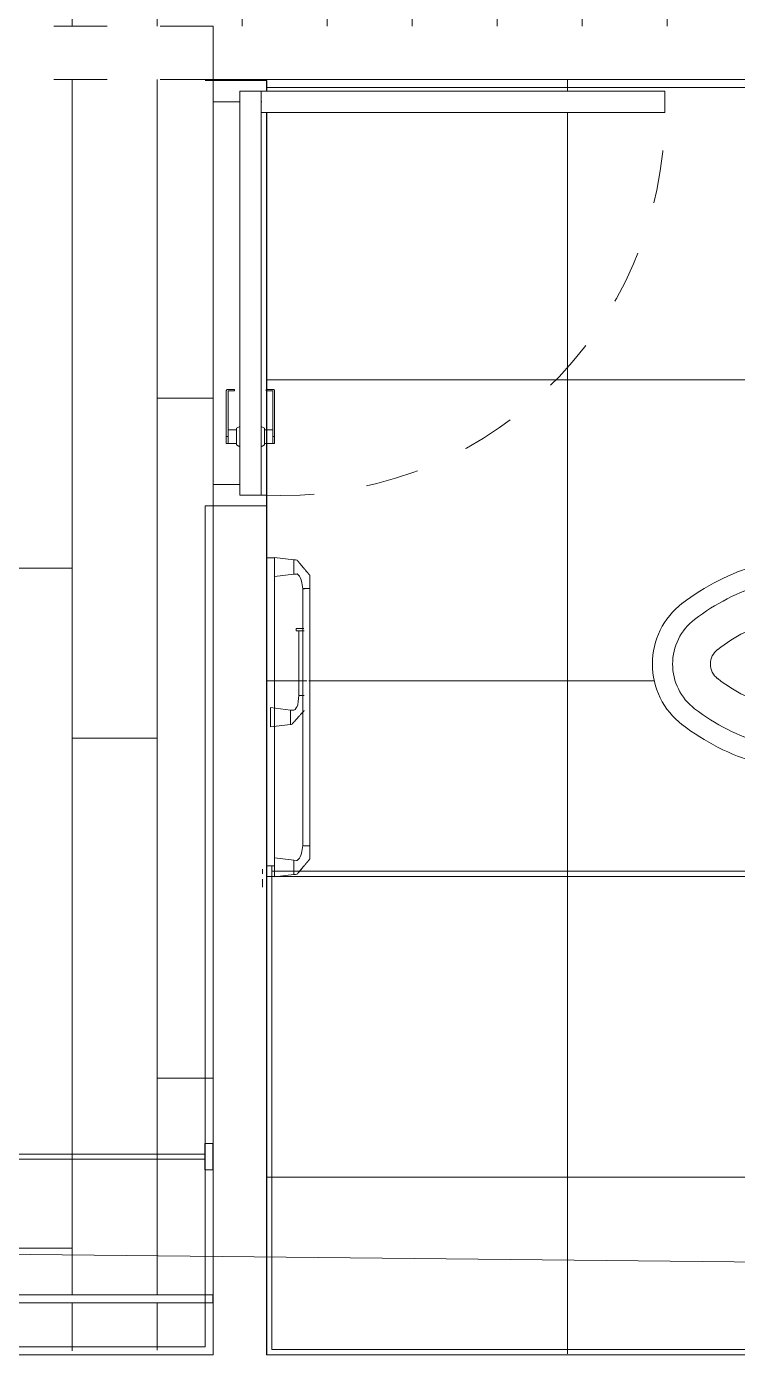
# Model space of a CAD drawing. Header units: metres. Extents: x 3856 to 4207, y -1118 to -691.
# Drawn here: x 3993.807 to 3995.144, y -990.258 to -987.728 of the extents above; entities that cross this region are included whole.
import ezdxf

# ---------------------------------------------------------------- set-up
doc = ezdxf.new("R2010")
doc.units = ezdxf.units.M
doc.linetypes.add('Basculante', pattern=[0.003, 0.002, -0.001])
doc.linetypes.add('Derribado', pattern=[0.0048, 0.0032, -0.0016])
for name, color, linetype, lineweight in [('Basculante', 7, 'Basculante', 9), ('Casework', 7, 'Continuous', 9), ('Common Edges', 7, 'Continuous', 9), ('Detail Items', 7, 'Continuous', 9), ('Doors', 7, 'Continuous', 9), ('Floors', 7, 'Continuous', 9), ('Furniture', 7, 'Continuous', 9), ('Linea de proyección', 7, 'Derribado', 9), ('Líneas medias', 7, 'Continuous', 9), ('Panel', 7, 'Continuous', 9), ('Plumbing Fixtures', 7, 'Continuous', 9), ('Surface Pattern', 7, 'Continuous', 9), ('Text Notes', 7, 'Continuous', 9), ('Walls', 7, 'Continuous', 9)]:
    doc.layers.add(name, color=color, linetype=linetype, lineweight=lineweight)
doc.layers.add('ROA-E00-URB-A101-MASTER_PLAN cambio estaciomientos_dwg', color=7, linetype='Continuous', lineweight=9, true_color=0x767676)

# ---------------------------------------------------------------- blocks, each defined once
blk = doc.blocks.new('Toilet-Pressure_Lite_1_0-Kohler-Highline-3519-TR - SANITARIO ACUACER PLUS REDONDO BLANCO REF_ 320381001 CORONA O SIMILAR-5488958-IMPLANTACIÓN - KIT COMERCIAL')
at = {"layer": 'Plumbing Fixtures', "color": 254, "true_color": 0xd4d4d4}
for p, q in [((-0.2605, 0.1644), (-0.2208, 0.2286)), ((-0.2208, 0.2286), (-0.215, 0.225)), ((-0.1802, 0.2486), (-0.1335, 0.2486)), ((-0.1335, 0.2486), (0.1335, 0.2486)), ((0.1335, 0.2486), (0.1802, 0.2486)), ((-0.2511, 0.1586), (-0.2605, 0.1644)), ((0.2454, 0.0249), (-0.2454, 0.0249))]:
    blk.add_line(p, q, dxfattribs=at)
for centre, radius, start, end in [((0, 0.6428), 0.144, 37.4753, 142.5247), ((0, 0.6428), 0.1059, 37.4753, 142.5247), ((0.232, 0.4649), 0.4363, 142.5247, 163.4753), ((-0.232, 0.4649), 0.4363, 16.5247, 37.4753), ((0.232, 0.4649), 0.3982, 142.5247, 163.4753), ((-0.232, 0.4649), 0.3982, 16.5247, 37.4753), ((0.232, 0.4649), 0.327, 142.5247, 163.4753), ((0, 0.6428), 0.0347, 37.4753, 142.5247), ((-0.232, 0.4649), 0.327, 16.5247, 37.4753), ((0.0777, 0.5107), 0.2754, 163.4753, 196.5247), ((-0.0777, 0.5107), 0.2754, 343.4753, 16.5247), ((0.0777, 0.5107), 0.2373, 163.4753, 196.5247), ((0.0777, 0.5107), 0.1661, 163.4753, 196.5247), ((-0.0777, 0.5107), 0.1661, 343.4753, 16.5247), ((-0.0777, 0.5107), 0.2373, 343.4753, 16.5247), ((0.0203, 0.4937), 0.1062, 196.5247, 237.4753), ((-0.0203, 0.4937), 0.1062, 302.5247, 343.4753), ((0.0203, 0.4937), 0.2155, 196.5247, 197.1681), ((-11.2241, -2.8397), 11.5125, 15.56063, 16.50017), ((0.0203, 0.4937), 0.1774, 196.5247, 237.4753), ((-0.0203, 0.4937), 0.1774, 302.5247, 343.4753), ((11.2241, -2.8397), 11.5125, 163.49983, 164.43937), ((-0.0203, 0.4937), 0.2155, 342.8319, 343.4753), ((0, 0.4619), 0.0685, 237.4753, 302.5247), ((0, 0.4619), 0.1397, 237.4753, 302.5247), ((0.0187, 0.0547), 0.2891, 141.0402, 143.9286), ((-0.1808, 0.216), 0.0326, 88.968, 141.0402), ((0.1808, 0.216), 0.0326, 38.9598, 91.032), ((-0.0187, 0.0547), 0.2891, 359.041, 38.9598), ((0.0187, 0.0547), 0.2891, 143.9286, 158.9434), ((0.0187, 0.0547), 0.2891, 158.9434, 180.959), ((-0.2454, 0.0499), 0.025, 180.0099, 270), ((0.2454, 0.0499), 0.025, 270, 359.9901)]:
    blk.add_arc(centre, radius, start, end, dxfattribs=at)
blk = doc.blocks.new('COUR-PUERTA-SIMPLE - P-05 _ 80 cm x 210 cm-12032425-IMPLANTACIÓN - KIT COMERCIAL')
at = {"layer": 'Detail Items'}
for p, q in [((0.34, -0.04), (0.38, -0.04)), ((0.34, -0.8), (0.34, -0.04)), ((0.34, -0.04), (0.34, -0.8)), ((0.38, -0.04), (0.34, -0.04)), ((0.36, -0.04), (0.36, -0.0415)), ((0.38, -0.04), (0.38, -0.8)), ((0.38, -0.8), (0.38, -0.04)), ((0.38, -0.8), (0.34, -0.8)), ((0.34, -0.8), (0.38, -0.8))]:
    blk.add_line(p, q, dxfattribs=at)
at = {"layer": 'Doors'}
for p, q in [((-0.4, 0.05), (-0.36, 0.05)), ((-0.4, -0.05), (-0.4, 0.05)), ((-0.36, 0.05), (-0.36, 0)), ((-0.2827, 0.0254), (-0.2827, 0.0222)), ((-0.27, 0.0254), (-0.2827, 0.0254)), ((-0.27, 0.0254), (-0.1842, 0.0254)), ((-0.1842, 0.0254), (-0.27, 0.0254)), ((-0.27, 0.0254), (-0.27, 0.0222)), ((-0.27, 0.0222), (-0.27, 0.0254)), ((0.36, 0.05), (0.4, 0.05)), ((0.36, 0), (0.36, 0.05)), ((0.4, 0.05), (0.4, -0.05)), ((-0.38, 0), (-0.38, -0.05)), ((-0.36, 0), (-0.38, 0)), ((-0.2857, 0.0063), (-0.2891, 0)), ((-0.2543, 0.0063), (-0.2857, 0.0063)), ((-0.2543, 0.0063), (-0.2857, 0.0063)), ((-0.2827, 0.0222), (-0.27, 0.0222)), ((-0.2827, 0.0222), (-0.2827, 0.0063)), ((-0.2573, 0.0222), (-0.2827, 0.0222)), ((-0.2573, 0.0222), (-0.2827, 0.0222)), ((-0.2827, 0.0063), (-0.2573, 0.0063)), ((-0.2827, 0.0063), (-0.2573, 0.0063)), ((-0.27, 0.0222), (-0.1842, 0.0222)), ((-0.1842, 0.0222), (-0.27, 0.0222)), ((-0.2573, 0.0063), (-0.2573, 0.0222)), ((-0.251, 0), (-0.2543, 0.0063)), ((-0.1842, 0.0222), (-0.1842, 0.0099)), ((-0.1842, 0.0099), (-0.1842, 0.0222)), ((-0.1842, 0.0099), (-0.1811, 0.0099)), ((-0.1811, 0.0099), (-0.1842, 0.0099)), ((-0.1811, 0.0099), (-0.1811, 0.0223)), ((-0.1811, 0.0223), (-0.1811, 0.0099)), ((0.38, 0), (0.36, 0)), ((0.38, -0.04), (0.38, 0)), ((-0.38, -0.05), (-0.4, -0.05)), ((-0.2891, -0.04), (-0.2857, -0.0464)), ((-0.2857, -0.0464), (-0.2543, -0.0464)), ((-0.2857, -0.0464), (-0.2543, -0.0464)), ((-0.2827, -0.0464), (-0.2827, -0.0622)), ((-0.2573, -0.0464), (-0.2827, -0.0464)), ((-0.2573, -0.0464), (-0.2827, -0.0464)), ((-0.2573, -0.0622), (-0.2573, -0.0464)), ((-0.2543, -0.0464), (-0.251, -0.04)), ((-0.1842, -0.0622), (-0.1842, -0.0499)), ((-0.1842, -0.0499), (-0.1842, -0.0622)), ((-0.1842, -0.0499), (-0.1811, -0.0499)), ((-0.1811, -0.0499), (-0.1842, -0.0499)), ((-0.1811, -0.0499), (-0.1811, -0.0623)), ((-0.1811, -0.0623), (-0.1811, -0.0499)), ((0.4, -0.05), (0.38, -0.05)), ((-0.2827, -0.0622), (-0.2827, -0.0654)), ((-0.27, -0.0622), (-0.2827, -0.0622)), ((-0.2827, -0.0622), (-0.2573, -0.0622)), ((-0.2827, -0.0622), (-0.2573, -0.0622)), ((-0.2827, -0.0654), (-0.27, -0.0654)), ((-0.27, -0.0622), (-0.1842, -0.0622)), ((-0.1842, -0.0622), (-0.27, -0.0622)), ((-0.27, -0.0654), (-0.27, -0.0622)), ((-0.27, -0.0622), (-0.27, -0.0654)), ((-0.27, -0.0654), (-0.1842, -0.0654)), ((-0.1842, -0.0654), (-0.27, -0.0654))]:
    blk.add_line(p, q, dxfattribs=at)
at = {"layer": 'Doors', "flags": 128}
for points in [[(-0.1842, 0.0254), (-0.1835, 0.0253), (-0.1829, 0.0251), (-0.1823, 0.0247), (-0.1818, 0.0242), (-0.1814, 0.0236), (-0.1812, 0.023), (-0.1811, 0.0223)], [(-0.1811, 0.0223), (-0.1812, 0.023), (-0.1814, 0.0236), (-0.1818, 0.0242), (-0.1823, 0.0247), (-0.1829, 0.0251), (-0.1835, 0.0253), (-0.1842, 0.0254)], [(-0.1842, -0.0654), (-0.1835, -0.0653), (-0.1829, -0.0651), (-0.1823, -0.0647), (-0.1818, -0.0642), (-0.1814, -0.0636), (-0.1812, -0.063), (-0.1811, -0.0623)], [(-0.1811, -0.0623), (-0.1812, -0.063), (-0.1814, -0.0636), (-0.1818, -0.0642), (-0.1823, -0.0647), (-0.1829, -0.0651), (-0.1835, -0.0653), (-0.1842, -0.0654)]]:
    blk.add_lwpolyline(points, dxfattribs=at)
at = {"layer": 'Linea de proyección'}
blk.add_arc((0.34, -0.0789), 0.7211, 176.9037, 270, dxfattribs=at)
at = {"layer": 'Panel'}
for p, q in [((-0.38, -0.04), (-0.38, 0)), ((-0.38, 0), (0.38, 0)), ((0.38, 0), (0.38, -0.04)), ((0.34, -0.04), (-0.38, -0.04))]:
    blk.add_line(p, q, dxfattribs=at)
blk = doc.blocks.new('COUR-PUERTA_VANO - 90 cm x 235 cm-5938832-IMPLANTACIÓN - KIT COMERCIAL')
at = {"layer": 'Basculante'}
for p, q in [((-0.4582, 0.05), (0.4418, 0.05)), ((0.4418, -0.05), (-0.4582, -0.05))]:
    blk.add_line(p, q, dxfattribs=at)
at = {"layer": 'Líneas medias'}
for p, q in [((-0.4582, -0.05), (-0.4582, 0.05)), ((0.4418, 0.05), (0.4418, -0.05))]:
    blk.add_line(p, q, dxfattribs=at)
blk = doc.blocks.new('VESTIER EN L - ARAYA - CL-02 HABITACIÓN PRINCIPAL-V164-IMPLANTACIÓN - KIT COMERCIAL')
at = {"layer": 'Casework'}
for p, q in [((-0.5775, 1.75), (-0.5775, 1.735)), ((-0.5275, 1.75), (-0.5775, 1.75)), ((-0.5275, 1.75), (-0.5775, 1.75)), ((-0.5775, 1.75), (-0.5775, 1.735)), ((-0.5275, 1.75), (-0.5775, 1.75)), ((-0.5275, 1.75), (-0.5775, 1.75)), ((-0.5275, 1.735), (-0.5275, 1.75)), ((-0.5275, 1.735), (-0.5275, 1.75)), ((-0.2775, 1.75), (-0.2925, 1.75)), ((-0.2925, 1.75), (-0.2925, 0.65)), ((-0.2775, 0.65), (-0.2775, 1.75)), ((-0.5775, 1.735), (-0.5275, 1.735)), ((-0.5775, 1.735), (-0.559, 1.735)), ((-0.5775, 1.735), (-0.559, 1.735)), ((-0.5775, 1.735), (-0.559, 1.735)), ((-0.5575, 1.735), (-0.5575, 0.665)), ((-0.5568, 1.735), (-0.5575, 1.735)), ((-0.5475, 1.735), (-0.5575, 1.735)), ((-0.5575, 1.735), (-0.5575, 0.665)), ((-0.5568, 1.735), (-0.5575, 1.735)), ((-0.5568, 1.735), (-0.5575, 1.735)), ((-0.5475, 1.735), (-0.5482, 1.735)), ((-0.5475, 1.735), (-0.5482, 1.735)), ((-0.5475, 1.735), (-0.5482, 1.735)), ((-0.5475, 0.665), (-0.5475, 1.735)), ((-0.5475, 0.665), (-0.5475, 1.735)), ((-0.546, 1.735), (-0.5275, 1.735)), ((-0.546, 1.735), (-0.5275, 1.735)), ((-0.546, 1.735), (-0.5275, 1.735)), ((-0.5775, 0.665), (-0.5775, 0.65)), ((-0.559, 0.665), (-0.5775, 0.665)), ((-0.5275, 0.665), (-0.5775, 0.665)), ((-0.5775, 0.665), (-0.5775, 0.65)), ((-0.559, 0.665), (-0.5775, 0.665)), ((-0.559, 0.665), (-0.5775, 0.665)), ((-0.5575, 0.665), (-0.5475, 0.665)), ((-0.5575, 0.665), (-0.5568, 0.665)), ((-0.5575, 0.665), (-0.5568, 0.665)), ((-0.5575, 0.665), (-0.5568, 0.665)), ((-0.5482, 0.665), (-0.5475, 0.665)), ((-0.5482, 0.665), (-0.5475, 0.665)), ((-0.5482, 0.665), (-0.5475, 0.665)), ((-0.5275, 0.665), (-0.546, 0.665)), ((-0.5275, 0.665), (-0.546, 0.665)), ((-0.5275, 0.665), (-0.546, 0.665)), ((-0.5275, 0.65), (-0.5275, 0.665)), ((-0.5275, 0.65), (-0.5275, 0.665)), ((-2.6775, 0.65), (-2.6775, 0.065)), ((-2.085, 0.65), (-2.6775, 0.65)), ((-2.085, 0.65), (-2.085, 0.065)), ((-2.07, 0.65), (-2.085, 0.65)), ((-2.07, 0.065), (-2.07, 0.65)), ((-1.485, 0.65), (-2.07, 0.65)), ((-1.485, 0.65), (-1.485, 0.065)), ((-1.47, 0.65), (-1.485, 0.65)), ((-1.47, 0.065), (-1.47, 0.65)), ((-0.2775, 0.65), (-0.6275, 0.65)), ((-0.6275, 0.65), (-0.6275, 0.635)), ((-0.6275, 0.635), (-0.2775, 0.635)), ((-0.2925, 0.635), (-0.2925, 0.065)), ((-0.2775, 0.635), (-0.2775, 0.65)), ((-0.2775, 0.065), (-0.2775, 0.635)), ((-1.455, 0.3825), (-1.47, 0.3825)), ((-1.455, 0.3825), (-1.47, 0.3825)), ((-1.455, 0.364), (-1.455, 0.3825)), ((-1.455, 0.3325), (-1.455, 0.3825)), ((-1.455, 0.364), (-1.455, 0.3825)), ((-1.455, 0.364), (-1.455, 0.3825)), ((-0.2775, 0.3825), (-0.2925, 0.3825)), ((-0.2925, 0.3825), (-0.2925, 0.3325)), ((-0.2925, 0.3825), (-0.2925, 0.364)), ((-0.2775, 0.3325), (-0.2775, 0.3825)), ((-0.2775, 0.3325), (-0.2775, 0.3825)), ((-0.2925, 0.3625), (-1.455, 0.3625)), ((-1.455, 0.3625), (-1.455, 0.3525)), ((-1.455, 0.3625), (-1.455, 0.3623)), ((-0.2925, 0.3625), (-1.455, 0.3625)), ((-1.455, 0.3625), (-1.455, 0.3623)), ((-1.455, 0.3625), (-1.455, 0.3623)), ((-0.2925, 0.3623), (-0.2925, 0.3625)), ((-0.2925, 0.3525), (-0.2925, 0.3625)), ((-1.47, 0.3325), (-1.455, 0.3325)), ((-1.47, 0.3325), (-1.455, 0.3325)), ((-1.455, 0.3527), (-1.455, 0.3525)), ((-1.455, 0.3527), (-1.455, 0.3525)), ((-1.455, 0.3527), (-1.455, 0.3525)), ((-1.455, 0.3525), (-0.2925, 0.3525)), ((-1.455, 0.3525), (-0.2925, 0.3525)), ((-1.455, 0.3325), (-1.455, 0.351)), ((-1.455, 0.3325), (-1.455, 0.351)), ((-1.455, 0.3325), (-1.455, 0.351)), ((-0.2925, 0.3525), (-0.2925, 0.3527)), ((-0.2925, 0.351), (-0.2925, 0.3325)), ((-0.2925, 0.3325), (-0.2775, 0.3325)), ((-2.6775, 0.065), (-2.6775, 0.05)), ((-2.6775, 0.065), (-2.085, 0.065)), ((-2.085, 0.065), (-2.07, 0.065)), ((-2.07, 0.065), (-1.485, 0.065)), ((-1.485, 0.065), (-1.47, 0.065)), ((-0.2775, 0.065), (-1.47, 0.065)), ((-0.2925, 0.065), (-0.2775, 0.065)), ((-0.2775, 0.05), (-0.2775, 0.065)), ((-2.6775, 0.05), (-0.2775, 0.05))]:
    blk.add_line(p, q, dxfattribs=at)
blk = doc.blocks.new('KR6215551-Toallero-barra-Koral-mate-black - Mate back-11660568-IMPLANTACIÓN - KIT COMERCIAL')
at = {"layer": 'Furniture'}
for p, q in [((0.3669, 0.0743), (-0.1169, 0.0743)), ((-0.1169, 0.0743), (-0.1169, 0.0723)), ((-0.1169, 0.0743), (-0.1169, 0.0609)), ((-0.1169, 0.0628), (-0.1169, 0.0609)), ((-0.1169, 0.0609), (0.3669, 0.0609)), ((0.3669, 0.0723), (0.3669, 0.0743)), ((0.3669, 0.0609), (0.3669, 0.0743)), ((0.3669, 0.0609), (0.3669, 0.0628)), ((-0.171, 0.0441), (-0.1755, 0.0075)), ((-0.144, 0.0441), (-0.171, 0.0441)), ((-0.144, 0.0441), (-0.171, 0.0441)), ((-0.1395, 0.0075), (-0.144, 0.0441)), ((0.394, 0.0441), (0.3895, 0.0075)), ((0.421, 0.0441), (0.394, 0.0441)), ((0.421, 0.0441), (0.394, 0.0441)), ((0.4255, 0.0075), (0.421, 0.0441)), ((-0.1755, 0.0075), (-0.1395, 0.0075)), ((-0.1755, 0.0075), (-0.1395, 0.0075)), ((0.3895, 0.0075), (0.4255, 0.0075)), ((0.3895, 0.0075), (0.4255, 0.0075))]:
    blk.add_line(p, q, dxfattribs=at)
at = {"layer": 'Furniture', "flags": 128}
for points in [[(-0.144, 0.0441), (-0.1444, 0.0491), (-0.1446, 0.0503), (-0.1429, 0.0526), (-0.1405, 0.0547), (-0.1378, 0.0564), (-0.1337, 0.0579), (-0.1276, 0.0595), (-0.1167, 0.0609)], [(-0.1167, 0.0609), (-0.1276, 0.0595), (-0.1337, 0.0579), (-0.1378, 0.0564), (-0.1405, 0.0547), (-0.1429, 0.0526), (-0.1446, 0.0503), (-0.1444, 0.0491), (-0.144, 0.0441)], [(-0.1171, 0.0742), (-0.1289, 0.0745), (-0.1362, 0.0746), (-0.1417, 0.0745)], [(-0.1417, 0.0745), (-0.1362, 0.0746), (-0.1289, 0.0745), (-0.1171, 0.0742)], [(-0.1171, 0.0742), (-0.1171, 0.074), (-0.117, 0.0734), (-0.117, 0.0723), (-0.117, 0.0709), (-0.117, 0.0693), (-0.1169, 0.0676), (-0.1169, 0.0658), (-0.1168, 0.0642), (-0.1168, 0.0628), (-0.1168, 0.0617), (-0.1168, 0.0611), (-0.1167, 0.0609)], [(-0.117, 0.0693), (-0.117, 0.0709), (-0.117, 0.0723), (-0.117, 0.0734), (-0.1171, 0.074), (-0.1171, 0.0742)], [(-0.1167, 0.0609), (-0.1168, 0.0611), (-0.1168, 0.0617), (-0.1168, 0.0628)], [(0.3667, 0.0609), (0.3668, 0.0611), (0.3668, 0.0617), (0.3668, 0.0628), (0.3668, 0.0642), (0.3669, 0.0658), (0.3669, 0.0676), (0.367, 0.0693), (0.367, 0.0709), (0.367, 0.0723), (0.367, 0.0734), (0.3671, 0.074), (0.3671, 0.0742)], [(0.3668, 0.0628), (0.3668, 0.0617), (0.3668, 0.0611), (0.3667, 0.0609)], [(0.394, 0.0441), (0.3944, 0.0491), (0.3946, 0.0503), (0.3929, 0.0526), (0.3905, 0.0547), (0.3878, 0.0564), (0.3837, 0.0579), (0.3776, 0.0595), (0.3667, 0.0609)], [(0.3667, 0.0609), (0.3776, 0.0595), (0.3837, 0.0579), (0.3878, 0.0564), (0.3905, 0.0547), (0.3929, 0.0526), (0.3946, 0.0503), (0.3944, 0.0491), (0.394, 0.0441)], [(0.3671, 0.0742), (0.3671, 0.074), (0.367, 0.0734), (0.367, 0.0723), (0.367, 0.0709), (0.367, 0.0693)], [(0.3671, 0.0742), (0.3789, 0.0745), (0.3862, 0.0746), (0.3917, 0.0745)], [(0.3917, 0.0745), (0.3862, 0.0746), (0.3789, 0.0745), (0.3671, 0.0742)], [(-0.1703, 0.0504), (-0.1708, 0.0474), (-0.171, 0.0441)], [(-0.171, 0.0441), (-0.1708, 0.0474), (-0.1703, 0.0504)], [(-0.144, 0.0441), (-0.1445, 0.0441), (-0.1458, 0.0441), (-0.148, 0.0441), (-0.1508, 0.0441), (-0.154, 0.0441), (-0.1575, 0.0441), (-0.161, 0.0441), (-0.1643, 0.0441), (-0.1671, 0.0441), (-0.1692, 0.0441), (-0.1706, 0.0441), (-0.171, 0.0441)], [(-0.171, 0.0441), (-0.1706, 0.0441), (-0.1692, 0.0441), (-0.1671, 0.0441), (-0.1643, 0.0441), (-0.161, 0.0441), (-0.1575, 0.0441), (-0.154, 0.0441), (-0.1508, 0.0441), (-0.148, 0.0441), (-0.1458, 0.0441), (-0.1445, 0.0441), (-0.144, 0.0441)], [(0.394, 0.0441), (0.3945, 0.0441), (0.3958, 0.0441), (0.398, 0.0441), (0.4008, 0.0441), (0.404, 0.0441), (0.4075, 0.0441), (0.411, 0.0441), (0.4143, 0.0441), (0.4171, 0.0441), (0.4192, 0.0441), (0.4206, 0.0441), (0.421, 0.0441)], [(0.421, 0.0441), (0.4206, 0.0441), (0.4192, 0.0441), (0.4171, 0.0441), (0.4143, 0.0441), (0.411, 0.0441), (0.4075, 0.0441), (0.404, 0.0441), (0.4008, 0.0441), (0.398, 0.0441), (0.3958, 0.0441), (0.3945, 0.0441), (0.394, 0.0441)], [(0.4203, 0.0504), (0.4208, 0.0474), (0.421, 0.0441)], [(0.421, 0.0441), (0.4208, 0.0474), (0.4203, 0.0504)]]:
    blk.add_lwpolyline(points, dxfattribs=at)
at = {"layer": 'Furniture'}
for points, knots in [([(-0.1417, 0.0745), (-0.1417, 0.0744), (-0.1418, 0.0743), (-0.1421, 0.0741), (-0.1424, 0.0738), (-0.1427, 0.0736), (-0.143, 0.0734), (-0.1433, 0.0731), (-0.1437, 0.0728), (-0.1443, 0.0723), (-0.1449, 0.0717), (-0.1454, 0.0713), (-0.1457, 0.0711), (-0.1459, 0.071), (-0.146, 0.0708), (-0.1463, 0.0706), (-0.1468, 0.0702), (-0.1475, 0.0696), (-0.1482, 0.069), (-0.1488, 0.0685), (-0.1492, 0.0681), (-0.1496, 0.0678), (-0.1502, 0.0673), (-0.1512, 0.0665), (-0.1527, 0.0652), (-0.1541, 0.064), (-0.1552, 0.0631), (-0.1561, 0.0623), (-0.157, 0.0616), (-0.158, 0.0608), (-0.1588, 0.0601), (-0.1595, 0.0595), (-0.1601, 0.059), (-0.1608, 0.0584), (-0.1618, 0.0576), (-0.1627, 0.0569), (-0.1634, 0.0562), (-0.164, 0.0558), (-0.1645, 0.0553), (-0.1653, 0.0547), (-0.166, 0.0541), (-0.1665, 0.0537), (-0.1669, 0.0533), (-0.1672, 0.053), (-0.1677, 0.0526), (-0.1683, 0.0522), (-0.1689, 0.0516), (-0.1693, 0.0513), (-0.1696, 0.0511), (-0.1698, 0.0509), (-0.1701, 0.0506), (-0.1703, 0.0505), (-0.1703, 0.0504)], [-1, -1, -1, -1, -0.975, -0.95, -0.925, -0.9125, -0.9, -0.8875, -0.875, -0.85, -0.825, -0.8125, -0.80625, -0.8, -0.79375, -0.7875, -0.775, -0.75, -0.725, -0.7125, -0.7, -0.6875, -0.675, -0.65, -0.6, -0.55, -0.525, -0.5, -0.475, -0.45, -0.425, -0.4125, -0.4, -0.375, -0.35, -0.325, -0.3, -0.2875, -0.275, -0.25, -0.225, -0.2125, -0.2, -0.1875, -0.175, -0.15, -0.125, -0.1, -0.0875, -0.075, -0.05, 0, 0, 0, 0]), ([(-0.1703, 0.0504), (-0.1703, 0.0505), (-0.1701, 0.0506), (-0.1698, 0.0509), (-0.1696, 0.0511), (-0.1693, 0.0513), (-0.1689, 0.0516), (-0.1683, 0.0522), (-0.1676, 0.0527), (-0.167, 0.0532), (-0.1665, 0.0537), (-0.166, 0.0541), (-0.1653, 0.0547), (-0.1645, 0.0553), (-0.164, 0.0558), (-0.1634, 0.0562), (-0.1627, 0.0569), (-0.1618, 0.0576), (-0.161, 0.0583), (-0.1604, 0.0588), (-0.1599, 0.0592), (-0.1595, 0.0595), (-0.1588, 0.0601), (-0.158, 0.0608), (-0.157, 0.0616), (-0.1561, 0.0623), (-0.1552, 0.0631), (-0.1541, 0.064), (-0.1527, 0.0652), (-0.1512, 0.0665), (-0.1502, 0.0673), (-0.1496, 0.0678), (-0.1492, 0.0681), (-0.1488, 0.0685), (-0.1482, 0.069), (-0.1475, 0.0696), (-0.1468, 0.0702), (-0.1463, 0.0706), (-0.146, 0.0708), (-0.1459, 0.071), (-0.1457, 0.0711), (-0.1454, 0.0713), (-0.1449, 0.0717), (-0.1443, 0.0723), (-0.1437, 0.0728), (-0.1433, 0.0731), (-0.143, 0.0734), (-0.1427, 0.0736), (-0.1424, 0.0738), (-0.1421, 0.0741), (-0.1418, 0.0743), (-0.1417, 0.0744), (-0.1417, 0.0745)], [-1, -1, -1, -1, -0.95, -0.925, -0.9125, -0.9, -0.875, -0.85, -0.825, -0.8, -0.7875, -0.775, -0.75, -0.725, -0.7125, -0.7, -0.675, -0.65, -0.625, -0.6125, -0.6, -0.5875, -0.575, -0.55, -0.525, -0.5, -0.475, -0.45, -0.4, -0.35, -0.325, -0.3125, -0.3, -0.2875, -0.275, -0.25, -0.225, -0.2125, -0.20625, -0.2, -0.19375, -0.1875, -0.175, -0.15, -0.125, -0.1125, -0.1, -0.0875, -0.075, -0.05, -0.025, 0, 0, 0, 0]), ([(0.3917, 0.0745), (0.3917, 0.0744), (0.3918, 0.0743), (0.3921, 0.0741), (0.3924, 0.0738), (0.3927, 0.0736), (0.393, 0.0734), (0.3933, 0.0731), (0.3937, 0.0728), (0.3943, 0.0723), (0.3949, 0.0717), (0.3954, 0.0713), (0.3957, 0.0711), (0.3959, 0.071), (0.396, 0.0708), (0.3963, 0.0706), (0.3968, 0.0702), (0.3975, 0.0696), (0.3982, 0.069), (0.3988, 0.0685), (0.3992, 0.0681), (0.3996, 0.0678), (0.4002, 0.0673), (0.4012, 0.0665), (0.4027, 0.0652), (0.4041, 0.064), (0.4052, 0.0631), (0.4061, 0.0623), (0.407, 0.0616), (0.408, 0.0608), (0.4088, 0.0601), (0.4095, 0.0595), (0.4101, 0.059), (0.4108, 0.0584), (0.4118, 0.0576), (0.4127, 0.0569), (0.4134, 0.0562), (0.414, 0.0558), (0.4145, 0.0553), (0.4153, 0.0547), (0.416, 0.0541), (0.4165, 0.0537), (0.4169, 0.0533), (0.4172, 0.053), (0.4177, 0.0526), (0.4183, 0.0522), (0.4189, 0.0516), (0.4193, 0.0513), (0.4196, 0.0511), (0.4198, 0.0509), (0.4201, 0.0506), (0.4203, 0.0505), (0.4203, 0.0504)], [-1, -1, -1, -1, -0.975, -0.95, -0.925, -0.9125, -0.9, -0.8875, -0.875, -0.85, -0.825, -0.8125, -0.80625, -0.8, -0.79375, -0.7875, -0.775, -0.75, -0.725, -0.7125, -0.7, -0.6875, -0.675, -0.65, -0.6, -0.55, -0.525, -0.5, -0.475, -0.45, -0.425, -0.4125, -0.4, -0.375, -0.35, -0.325, -0.3, -0.2875, -0.275, -0.25, -0.225, -0.2125, -0.2, -0.1875, -0.175, -0.15, -0.125, -0.1, -0.0875, -0.075, -0.05, 0, 0, 0, 0]), ([(0.4203, 0.0504), (0.4203, 0.0505), (0.4201, 0.0506), (0.4198, 0.0509), (0.4196, 0.0511), (0.4193, 0.0513), (0.4189, 0.0516), (0.4183, 0.0522), (0.4176, 0.0527), (0.417, 0.0532), (0.4165, 0.0537), (0.416, 0.0541), (0.4153, 0.0547), (0.4145, 0.0553), (0.414, 0.0558), (0.4134, 0.0562), (0.4127, 0.0569), (0.4118, 0.0576), (0.411, 0.0583), (0.4104, 0.0588), (0.4099, 0.0592), (0.4095, 0.0595), (0.4088, 0.0601), (0.408, 0.0608), (0.407, 0.0616), (0.4061, 0.0623), (0.4052, 0.0631), (0.4041, 0.064), (0.4027, 0.0652), (0.4012, 0.0665), (0.4002, 0.0673), (0.3996, 0.0678), (0.3992, 0.0681), (0.3988, 0.0685), (0.3982, 0.069), (0.3975, 0.0696), (0.3968, 0.0702), (0.3963, 0.0706), (0.396, 0.0708), (0.3959, 0.071), (0.3957, 0.0711), (0.3954, 0.0713), (0.3949, 0.0717), (0.3943, 0.0723), (0.3937, 0.0728), (0.3933, 0.0731), (0.393, 0.0734), (0.3927, 0.0736), (0.3924, 0.0738), (0.3921, 0.0741), (0.3918, 0.0743), (0.3917, 0.0744), (0.3917, 0.0745)], [-1, -1, -1, -1, -0.95, -0.925, -0.9125, -0.9, -0.875, -0.85, -0.825, -0.8, -0.7875, -0.775, -0.75, -0.725, -0.7125, -0.7, -0.675, -0.65, -0.625, -0.6125, -0.6, -0.5875, -0.575, -0.55, -0.525, -0.5, -0.475, -0.45, -0.4, -0.35, -0.325, -0.3125, -0.3, -0.2875, -0.275, -0.25, -0.225, -0.2125, -0.20625, -0.2, -0.19375, -0.1875, -0.175, -0.15, -0.125, -0.1125, -0.1, -0.0875, -0.075, -0.05, -0.025, 0, 0, 0, 0])]:
    blk.add_open_spline(points, degree=3, knots=knots, dxfattribs=at)
blk = doc.blocks.new('KR6155551-Portarollos-Koral-mate-black - Mate black-11660569-IMPLANTACIÓN - KIT COMERCIAL')
at = {"layer": 'Furniture'}
for p, q in [((-0.0421, 0.0632), (-0.0421, 0.0601)), ((-0.0421, 0.0632), (-0.0421, 0.0601)), ((-0.0421, 0.0601), (-0.0421, 0.0484)), ((-0.0375, 0.0635), (-0.0375, 0.0534)), ((-0.0375, 0.0635), (-0.0375, 0.0534)), ((-0.0375, 0.0601), (-0.0375, 0.0632)), ((-0.0375, 0.0601), (-0.0375, 0.0632)), ((-0.0375, 0.0484), (-0.0375, 0.0601)), ((-0.0375, 0.0534), (0.0844, 0.0534)), ((0.0844, 0.0534), (0.0844, 0.0635)), ((0.0844, 0.0534), (0.0844, 0.0635)), ((-0.0421, 0.0484), (-0.0375, 0.0484)), ((0.1115, 0.0379), (0.107, 0.0001)), ((0.1385, 0.0379), (0.1115, 0.0379)), ((0.1385, 0.0379), (0.1115, 0.0379)), ((0.143, 0.0001), (0.1385, 0.0379)), ((0.107, 0.0001), (0.143, 0.0001)), ((0.107, 0.0001), (0.143, 0.0001))]:
    blk.add_line(p, q, dxfattribs=at)
at = {"layer": 'Furniture', "flags": 128}
for points in [[(0.0844, 0.0635), (0.0844, 0.0619), (0.0844, 0.0601), (0.0844, 0.0584), (0.0844, 0.0568), (0.0844, 0.0554), (0.0844, 0.0543), (0.0844, 0.0537), (0.0844, 0.0534)], [(0.0844, 0.0534), (0.0844, 0.0537), (0.0844, 0.0543), (0.0844, 0.0554), (0.0844, 0.0568), (0.0844, 0.0584), (0.0844, 0.0601), (0.0844, 0.0619), (0.0844, 0.0635)], [(0.1116, 0.0379), (0.112, 0.0425), (0.1118, 0.0444), (0.1105, 0.0465), (0.1075, 0.0486), (0.1048, 0.0503), (0.1017, 0.0515), (0.0955, 0.0525), (0.0844, 0.0534)], [(0.0844, 0.0534), (0.0955, 0.0525), (0.1017, 0.0515), (0.1048, 0.0503), (0.1075, 0.0486), (0.1105, 0.0465), (0.1118, 0.0444), (0.112, 0.0425), (0.1116, 0.0379)], [(0.1116, 0.0379), (0.112, 0.0379), (0.1134, 0.0379), (0.1155, 0.0379), (0.1183, 0.0379), (0.1216, 0.0379), (0.1251, 0.0379), (0.1286, 0.0379), (0.1318, 0.0379), (0.1346, 0.0379), (0.1367, 0.0379), (0.1381, 0.0379), (0.1386, 0.0379)], [(0.1386, 0.0379), (0.1381, 0.0379), (0.1367, 0.0379), (0.1346, 0.0379), (0.1318, 0.0379), (0.1286, 0.0379), (0.1251, 0.0379), (0.1216, 0.0379), (0.1183, 0.0379), (0.1155, 0.0379), (0.1134, 0.0379), (0.112, 0.0379), (0.1116, 0.0379)], [(0.1384, 0.0405), (0.1385, 0.0392), (0.1386, 0.0379)], [(0.1386, 0.0379), (0.1385, 0.0392), (0.1384, 0.0405)]]:
    blk.add_lwpolyline(points, dxfattribs=at)
at = {"layer": 'Furniture'}
for points, knots in [([(0.1126, 0.0636), (0.1127, 0.0635), (0.1129, 0.0634), (0.1132, 0.0631), (0.1138, 0.0626), (0.1147, 0.0618), (0.1155, 0.061), (0.1162, 0.0604), (0.1168, 0.0599), (0.1173, 0.0594), (0.118, 0.0588), (0.1193, 0.0577), (0.1211, 0.056), (0.1227, 0.0546), (0.1239, 0.0535), (0.1245, 0.0529), (0.1252, 0.0523), (0.1261, 0.0515), (0.1273, 0.0505), (0.1282, 0.0496), (0.129, 0.0489), (0.1295, 0.0484), (0.1301, 0.0479), (0.1308, 0.0473), (0.1317, 0.0464), (0.1326, 0.0456), (0.1333, 0.045), (0.1338, 0.0446), (0.1343, 0.0441), (0.1349, 0.0436), (0.1356, 0.0429), (0.1364, 0.0422), (0.137, 0.0417), (0.1373, 0.0414), (0.1376, 0.0411), (0.1381, 0.0407), (0.1383, 0.0405), (0.1384, 0.0405)], [-0.7777778, -0.7777778, -0.7777778, -0.7777778, -0.7708333, -0.7638889, -0.75, -0.7222222, -0.6944444, -0.6805556, -0.6666667, -0.6527778, -0.6388889, -0.6111111, -0.5555556, -0.5, -0.4722222, -0.4583333, -0.4444444, -0.4166667, -0.3888889, -0.3611111, -0.3472222, -0.3333333, -0.3194444, -0.3055556, -0.2777778, -0.25, -0.2361111, -0.2222222, -0.2083333, -0.1944444, -0.1666667, -0.1388889, -0.1111111, -0.0972222, -0.0833333, -0.0555556, 0, 0, 0, 0]), ([(0.1384, 0.0405), (0.1383, 0.0405), (0.1381, 0.0407), (0.1376, 0.0411), (0.1373, 0.0414), (0.137, 0.0417), (0.1364, 0.0422), (0.1356, 0.0429), (0.1349, 0.0436), (0.1343, 0.0441), (0.1338, 0.0446), (0.1333, 0.045), (0.1326, 0.0456), (0.1317, 0.0464), (0.1308, 0.0473), (0.1301, 0.0479), (0.1295, 0.0484), (0.129, 0.0489), (0.1282, 0.0496), (0.1273, 0.0505), (0.1263, 0.0513), (0.1256, 0.052), (0.1251, 0.0524), (0.1245, 0.0529), (0.1239, 0.0535), (0.1227, 0.0546), (0.1211, 0.056), (0.1193, 0.0577), (0.118, 0.0588), (0.1173, 0.0594), (0.1168, 0.0599), (0.1162, 0.0604), (0.1155, 0.061), (0.1147, 0.0618), (0.1138, 0.0626), (0.1132, 0.0631), (0.1129, 0.0634), (0.1127, 0.0635), (0.1126, 0.0636)], [-1, -1, -1, -1, -0.9444444, -0.9166667, -0.9027778, -0.8888889, -0.8611111, -0.8333333, -0.8055556, -0.7916667, -0.7777778, -0.7638889, -0.75, -0.7222222, -0.6944444, -0.6805556, -0.6666667, -0.6527778, -0.6388889, -0.6111111, -0.5833333, -0.5694444, -0.5555556, -0.5416667, -0.5277778, -0.5, -0.4444444, -0.3888889, -0.3611111, -0.3472222, -0.3333333, -0.3194444, -0.3055556, -0.2777778, -0.25, -0.2361111, -0.2291667, -0.2222222, -0.2222222, -0.2222222, -0.2222222])]:
    blk.add_open_spline(points, degree=3, knots=knots, dxfattribs=at)
blk = doc.blocks.new('EDIFICIO TIPO A_rvt-3-IMPLANTACIÓN - KIT COMERCIAL')
at = {"layer": 'Surface Pattern', "true_color": 0x808080}
h = blk.add_hatch(dxfattribs=at)
h.set_pattern_fill('FP_72', color=8, style=0, pattern_type=2)
h.set_pattern_definition([(90, (1951.012, -977.227), (-0.16, 1e-17), []), (180, (1951.012, -977.227), (-0.32, -0.32), [0.16, -1.12]), (180, (1950.852, -976.587), (-0.32, -0.32), [0.16, -1.12])])
h.paths.add_polyline_path([(3988.4483, -996.0273), (3991.2568, -996.0273), (3991.2568, -993.5423), (3991.1218, -993.5423), (3991.1218, -991.7423), (3991.2568, -991.7423), (3991.2568, -991.6273), (3993.7318, -991.6273), (3993.7318, -991.6073), (3992.7818, -991.6073), (3992.7818, -991.5673), (3993.7318, -991.5673), (3993.7318, -990.3273), (3992.4568, -990.3273), (3992.4568, -990.6273), (3992.3568, -990.6273), (3992.3568, -987.6873), (3992.4068, -987.6873), (3992.4068, -986.8673), (3992.3568, -986.8673), (3992.3568, -986.8273), (3991.3568, -986.8273), (3991.3568, -986.9173), (3991.3068, -986.9173), (3991.3068, -987.6373), (3991.3568, -987.6373), (3991.3568, -989.0273), (3991.2568, -989.0273), (3991.2568, -987.8273), (3987.7568, -987.8273), (3987.7568, -996.0273), (3987.8434, -996.0273)])
h.paths.add_polyline_path([(3989.3434, -995.9513), (3987.8434, -995.9513), (3987.8434, -993.6366), (3988.6434, -993.6366), (3988.6434, -995.1513), (3989.3434, -995.1513), (3989.3434, -995.2608)])
h.paths.add_polyline_path([(3989.3434, -994.6273), (3989.2881, -994.6273), (3989.2881, -994.1273), (3989.8881, -994.1273), (3989.8881, -994.6273)])
h.paths.add_polyline_path([(3989.2835, -992.0273), (3988.4068, -992.0273), (3988.4068, -991.3273), (3990.0068, -991.3273), (3990.0068, -992.0273)])
h.paths.add_polyline_path([(3993.0568, -990.2273), (3994.1576, -990.2173), (3994.1576, -987.8273), (3993.0568, -987.8273), (3993.0568, -990.1143), (3994.1568, -990.1143), (3994.1568, -990.1293), (3993.0568, -990.1293), (3993.0568, -990.2173)])
h.paths.add_polyline_path([(3987.7568, -987.7273), (3991.2568, -987.7273), (3991.2568, -987.6573), (3990.5068, -987.6573), (3990.5068, -987.6173), (3991.2668, -987.6116), (3991.2568, -986.8273), (3990.6568, -986.8273), (3990.6495, -986.7298), (3990.6318, -986.7273), (3990.6403, -986.7148), (3990.6568, -986.7148), (3990.6568, -984.5273), (3987.7568, -984.5273), (3987.7568, -986.855)])
h.paths.add_polyline_path([(3996.3068, -987.7273), (3996.3068, -984.5273), (3992.9568, -984.5273), (3992.9568, -986.8273), (3992.4568, -986.8273), (3992.4468, -987.6673), (3993.3068, -987.6673), (3993.3068, -987.7073), (3992.4568, -987.7073), (3992.4568, -987.7273), (3996.1862, -987.7273)])
h.paths.add_polyline_path([(3995.9507, -987.295), (3995.7862, -987.295), (3995.7862, -986.895), (3996.1862, -986.895), (3996.1862, -987.295)])
h.paths.add_polyline_path([(3994.2862, -986.795), (3994.2862, -985.195), (3996.1862, -985.195), (3996.1862, -986.795), (3994.6173, -986.795)])
h.paths.add_polyline_path([(3989.2835, -986.5273), (3988.3981, -986.5273), (3988.3981, -984.6273), (3989.7981, -984.6273), (3989.7981, -986.5273)])
h.paths.add_polyline_path([(3996.1862, -985.095), (3995.7862, -985.095), (3995.7862, -984.695), (3996.1862, -984.695), (3996.1862, -984.7068)])
h.paths.add_polyline_path([(3990.2878, -985.0273), (3989.8878, -985.0273), (3989.8885, -984.6273), (3990.2878, -984.6273)])
h.paths.add_polyline_path([(3988.2878, -985.0273), (3987.8878, -985.0273), (3987.8886, -984.6273), (3988.2878, -984.6273), (3988.2878, -984.9302)])
h = blk.add_hatch(dxfattribs=at)
h.set_pattern_fill('FP_74', color=8, style=0, pattern_type=2)
h.set_pattern_definition([(90, (3994.258, -987.827), (-0.566, 3e-17), []), (180, (3994.258, -987.827), (-7e-17, -0.566), [])])
h.paths.add_polyline_path([(3994.3279, -989.3273), (3995.7576, -989.3273), (3995.7576, -988.4773), (3995.1926, -988.4773), (3995.1926, -988.1558), (3995.1926, -988.1463), (3995.1926, -987.8273), (3994.2576, -987.8293), (3994.2576, -987.8493), (3995.0076, -987.8493), (3995.0076, -987.8893), (3994.2576, -987.8893), (3994.2576, -989.3273)])
h.paths.add_polyline_path([(3994.3374, -989.2693), (3994.3279, -989.2693), (3994.3374, -988.7854)])
h.paths.add_polyline_path([(3995.7211, -989.1977), (3995.5941, -989.1785), (3995.546, -989.1423), (3995.5223, -989.1075), (3995.5223, -989.0608), (3995.3409, -989.113), (3995.3386, -989.1137), (3995.2338, -989.1238), (3995.132, -989.0955), (3995.0406, -989.0417), (3994.999, -988.9911), (3994.9879, -988.9601), (3994.999, -988.8636), (3995.0406, -988.813), (3995.132, -988.7592), (3995.2338, -988.7309), (3995.3386, -988.7417), (3995.3409, -988.7417), (3995.5223, -988.7938), (3995.5223, -988.7472), (3995.5344, -988.7212), (3995.6221, -988.6727), (3995.7211, -988.657), (3995.7461, -988.682), (3995.7403, -989.1785), (3995.7255, -989.1933)])
h = blk.add_hatch(dxfattribs=at)
h.set_pattern_fill('FP_78', color=8, style=0, pattern_type=2)
h.set_pattern_definition([(0, (3994.824, -989.327), (0, 0.566), []), (90, (3994.824, -989.327), (-0.566, 3e-17), [])])
h.paths.add_polyline_path([(3994.6173, -990.2273), (3995.7576, -990.2173), (3995.7576, -989.3273), (3994.2576, -989.3273), (3994.2576, -990.2273)])
h.paths.add_polyline_path([(3995.4993, -989.8873), (3995.3731, -989.8773), (3995.3826, -989.6773), (3995.5145, -989.6773), (3995.5064, -989.8858), (3995.5003, -989.8858)])
at = {"layer": 'Common Edges'}
for p, q in [((3994.2676, -989.3073), (3994.2576, -989.3073)), ((3994.2576, -989.3073), (3994.2676, -989.3073))]:
    blk.add_line(p, q, dxfattribs=at)
at = {"layer": 'Floors'}
for p, q in [((3995.1926, -987.8273), (3994.2576, -987.8273)), ((3994.1576, -988.5893), (3994.1576, -987.8693)), ((3994.2576, -987.8893), (3994.2576, -988.6093)), ((3994.1576, -990.2273), (3994.1576, -988.6293)), ((3994.2576, -988.6293), (3994.2576, -989.3273)), ((3994.2576, -989.3273), (3995.7576, -989.3273)), ((3994.2576, -989.3273), (3994.2576, -990.2273)), ((3993.0568, -990.2273), (3994.1576, -990.2273)), ((3994.2576, -990.2273), (3995.7576, -990.2273))]:
    blk.add_line(p, q, dxfattribs=at)
at = {"layer": 'Walls', "lineweight": 18}
for p, q in [((3994.1426, -987.8293), (3994.1576, -987.8293)), ((3995.7426, -987.8273), (3994.2576, -987.8273)), ((3994.2576, -987.8273), (3994.2576, -987.8423)), ((3994.2576, -987.8423), (3995.7426, -987.8423)), ((3994.1576, -988.6293), (3994.1426, -988.6293)), ((3994.1426, -988.6293), (3994.1426, -990.2123)), ((3994.1576, -990.2273), (3994.1576, -988.6293)), ((3994.2726, -988.7273), (3994.2576, -988.7273)), ((3994.2576, -988.7273), (3994.2576, -989.3073)), ((3994.2726, -989.3073), (3994.2726, -988.7273)), ((3994.2576, -989.3073), (3994.2576, -990.2173)), ((3994.2676, -990.2173), (3994.2676, -989.3073)), ((3994.2676, -989.3073), (3994.2726, -989.3073)), ((3994.1426, -990.2123), (3992.4718, -990.2123)), ((3994.2576, -990.2173), (3994.2576, -990.2273)), ((3995.7476, -990.2173), (3994.2676, -990.2173)), ((3992.4718, -990.2273), (3994.1426, -990.2273)), ((3994.1426, -990.2273), (3994.1576, -990.2273)), ((3994.2576, -990.2273), (3995.7476, -990.2273))]:
    blk.add_line(p, q, dxfattribs=at)
at = {"layer": 'Walls'}
for p, q in [((3994.1576, -988.5893), (3994.1576, -987.8693)), ((3994.2576, -987.8893), (3994.2576, -988.6093)), ((3994.2676, -989.3173), (3995.7576, -989.3173)), ((3994.2676, -989.3173), (3994.2676, -989.3273)), ((3995.7476, -989.3273), (3994.2676, -989.3273))]:
    blk.add_line(p, q, dxfattribs=at)
at = {"layer": 'Casework', "lineweight": 9, "rotation": 270}
blk.add_blockref('VESTIER EN L - ARAYA - CL-02 HABITACIÓN PRINCIPAL-V164-IMPLANTACIÓN - KIT COMERCIAL', (3992.4068, -990.4068), dxfattribs=at)
at = {"layer": 'Doors', "lineweight": 9}
blk.add_blockref('COUR-PUERTA_VANO - 90 cm x 235 cm-5938832-IMPLANTACIÓN - KIT COMERCIAL', (3993.7158, -987.7773), dxfattribs=at)
at = {"layer": 'Doors', "lineweight": 9, "rotation": 90}
blk.add_blockref('COUR-PUERTA-SIMPLE - P-05 _ 80 cm x 210 cm-12032425-IMPLANTACIÓN - KIT COMERCIAL', (3994.2076, -988.2293), dxfattribs=at)
at = {"layer": 'Furniture', "lineweight": 9, "rotation": 270}
for name in ['KR6215551-Toallero-barra-Koral-mate-black - Mate back-11660568-IMPLANTACIÓN - KIT COMERCIAL', 'KR6155551-Portarollos-Koral-mate-black - Mate black-11660569-IMPLANTACIÓN - KIT COMERCIAL']:
    blk.add_blockref(name, (3994.2651, -988.9023), dxfattribs=at)
at = {"layer": 'Plumbing Fixtures', "lineweight": 9, "rotation": 89.99999999992012}
blk.add_blockref('Toilet-Pressure_Lite_1_0-Kohler-Highline-3519-TR - SANITARIO ACUACER PLUS REDONDO BLANCO REF_ 320381001 CORONA O SIMILAR-5488958-IMPLANTACIÓN - KIT COMERCIAL', (3995.771, -988.9273), dxfattribs=at)
blk = doc.blocks.new('ROA-E00-URB-A101-MASTER_PLAN cambio estaciomientos_dwg_COUR-ARQ-PUERTA_DUCHA - PD-  Vidrio 1_38 x 1_90-V196-Master Plan - Etapa 1-7986583-IMPLANTACIÓN - KIT COMERCIAL')
at = {"layer": 'Doors'}
for p, q in [((0.9664, 0.0188), (0.9664, 0.025)), ((0.9665, 0.0188), (0.9665, 0.01)), ((0.9665, 0), (0.9665, -0.0088))]:
    blk.add_line(p, q, dxfattribs=at)
blk = doc.blocks.new('ROA-E00-URB-A101-MASTER_PLAN cambio estaciomientos_dwg_ROA-E01-ARQ-R23_rvt-3-Master Plan - Etapa 1-7986584-IMPLANTACIÓN - KIT COMERCIAL')
at = {"rotation": 270.0000000000004}
blk.add_blockref('ROA-E00-URB-A101-MASTER_PLAN cambio estaciomientos_dwg_COUR-ARQ-PUERTA_DUCHA - PD-  Vidrio 1_38 x 1_90-V196-Master Plan - Etapa 1-7986583-IMPLANTACIÓN - KIT COMERCIAL', (989.3223, 3995.2167), dxfattribs=at)
blk = doc.blocks.new('ROA-E00-URB-A101-MASTER_PLAN cambio estaciomientos_dwg_ROA-E01-EST-R23_rvt-3-Master Plan - Etapa 1-7986862-IMPLANTACIÓN - KIT COMERCIAL')
at = {"layer": 'Walls'}
blk.add_line((987.8273, 3994.1576), (987.8273, 3994.2576), dxfattribs=at)
blk = doc.blocks.new('ROA-E00-URB-A101-MASTER_PLAN cambio estaciomientos_dwg-7942325-IMPLANTACIÓN - KIT COMERCIAL')
for name in ['ROA-E00-URB-A101-MASTER_PLAN cambio estaciomientos_dwg_ROA-E01-EST-R23_rvt-3-Master Plan - Etapa 1-7986862-IMPLANTACIÓN - KIT COMERCIAL', 'ROA-E00-URB-A101-MASTER_PLAN cambio estaciomientos_dwg_ROA-E01-ARQ-R23_rvt-3-Master Plan - Etapa 1-7986584-IMPLANTACIÓN - KIT COMERCIAL']:
    blk.add_blockref(name, (0, 0))

msp = doc.modelspace()

# ---------------------------------------------------------------- linework, layer by layer
at = {"layer": 'Text Notes'}
msp.add_line((4038.3072, -990.4977), (3868.49, -988.7453), dxfattribs=at)

# ---------------------------------------------------------------- block references
at = {"lineweight": 5}
msp.add_blockref('EDIFICIO TIPO A_rvt-3-IMPLANTACIÓN - KIT COMERCIAL', (0, 0), dxfattribs=at)
at = {"layer": 'ROA-E00-URB-A101-MASTER_PLAN cambio estaciomientos_dwg', "color": 7, "rotation": 269.9999999999999}
msp.add_blockref('ROA-E00-URB-A101-MASTER_PLAN cambio estaciomientos_dwg-7942325-IMPLANTACIÓN - KIT COMERCIAL', (0, 0), dxfattribs=at)

doc.saveas('drawing.dxf')
